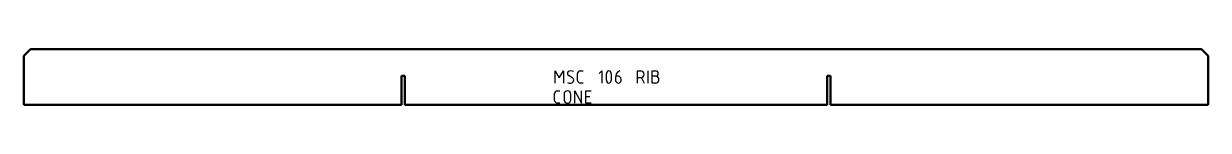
# Model space of a CAD drawing. Header units: millimetres. Extents: x 0 to 1066, y 0 to 50.
import ezdxf

# ---------------------------------------------------------------- set-up
doc = ezdxf.new("R2010")
doc.units = ezdxf.units.MM
doc.layers.add('IV_MARK_SURFACE', color=2, linetype='Continuous', lineweight=25)
doc.layers.add('IV_OUTER_PROFILE', color=7, linetype='Continuous', lineweight=50)

msp = doc.modelspace()

# ---------------------------------------------------------------- linework, layer by layer
at = {"layer": 'IV_MARK_SURFACE'}
for p, q in [((478.3, 19.6), (478.3, 30.5)), ((478.3, 30.5), (482, 24.4)), ((482, 24.4), (485.7, 30.5)), ((485.7, 30.5), (485.7, 19.6)), ((493.6, 24.4), (490.5, 26.3)), ((498.5, 22), (498.5, 28.1)), ((500.9, 30.5), (503.4, 30.5)), ((518, 28.1), (520.4, 30.5)), ((520.4, 30.5), (520.4, 19.6)), ((532.6, 24.4), (532.6, 22)), ((535.1, 25.7), (533.2, 25.7)), ((537.5, 22), (537.5, 23.2)), ((552.2, 24.4), (552.2, 30.5)), ((552.2, 30.5), (555.2, 30.5)), ((555.2, 24.4), (552.2, 24.4)), ((552.2, 19.6), (552.2, 24.4)), ((555.8, 24.4), (558.3, 19.6)), ((561.9, 19.6), (561.9, 30.5)), ((565.6, 25.7), (565.6, 30.5)), ((565.6, 30.5), (568.6, 30.5)), ((565.6, 19.6), (565.6, 25.7)), ((568.6, 25.7), (565.6, 25.7)), ((480.2, 12.5), (482.6, 12.5)), ((496, 1.5), (496, 12.5)), ((496, 12.5), (502.1, 1.5)), ((503.4, 19.6), (500.9, 19.6)), ((502.1, 1.5), (502.1, 12.5)), ((505.8, 7.6), (505.8, 12.5)), ((505.8, 12.5), (510.7, 12.5)), ((568.6, 19.6), (565.6, 19.6)), ((477.7, 4), (477.7, 10.1)), ((482.6, 1.5), (480.2, 1.5)), ((486.3, 9.5), (486.3, 4.6)), ((492.4, 4.6), (492.4, 9.5)), ((505.8, 1.5), (505.8, 7.6)), ((505.8, 7.6), (509.4, 7.6)), ((510.7, 1.5), (505.8, 1.5))]:
    msp.add_line(p, q, dxfattribs=at)
for centre, radius, start, end in [((491.8, 28.3), 2.43, 139.6263, 239.2984), ((492.4, 25.4), 5.15, 61.7153, 118.2847), ((492.3, 22.2), 2.62, 272.3685, 59.559), ((500.9, 28.1), 2.44, 90, 180), ((500.9, 22), 2.44, 180, 270), ((539.5, 25), 15.4, 163.8661, 196.1339), ((526.5, 28.6), 1.98, 22.4119, 157.5881), ((513.6, 25), 15.4, 343.8661, 16.1339), ((539, 24.8), 6.34, 114.8942, 183.1783), ((535.1, 22), 2.44, 180, 0), ((535.1, 23.2), 2.44, 0, 90), ((555.2, 27.5), 3.05, 270, 90), ((568.6, 28.1), 2.44, 270, 90), ((568.6, 22.6), 3.05, 270, 90), ((480.2, 10.1), 2.44, 90, 180), ((489.3, 9.5), 3.05, 0, 180), ((491.6, 23.6), 4.1, 236.4174, 280.9627), ((526.5, 21.5), 1.99, 203.0373, 336.9627), ((480.2, 4), 2.44, 180, 270), ((489.3, 4.6), 3.05, 180, 0)]:
    msp.add_arc(centre, radius, start, end, dxfattribs=at)
at = {"layer": 'IV_OUTER_PROFILE'}
for p, q in [((0, 44), (6, 50)), ((0, 44), (0, 0)), ((1060, 50), (6, 50)), ((1060, 50), (1066, 44)), ((1066, 0), (1066, 44)), ((339.9, 0), (339.9, 26)), ((339.9, 26), (343, 26)), ((343, 26), (343, 0)), ((723, 0), (723, 26)), ((723, 26), (726.1, 26)), ((726.1, 26), (726.1, 0)), ((0, 0), (339.9, 0)), ((343, 0), (723, 0)), ((726.1, 0), (1066, 0))]:
    msp.add_line(p, q, dxfattribs=at)

doc.saveas('drawing.dxf')
